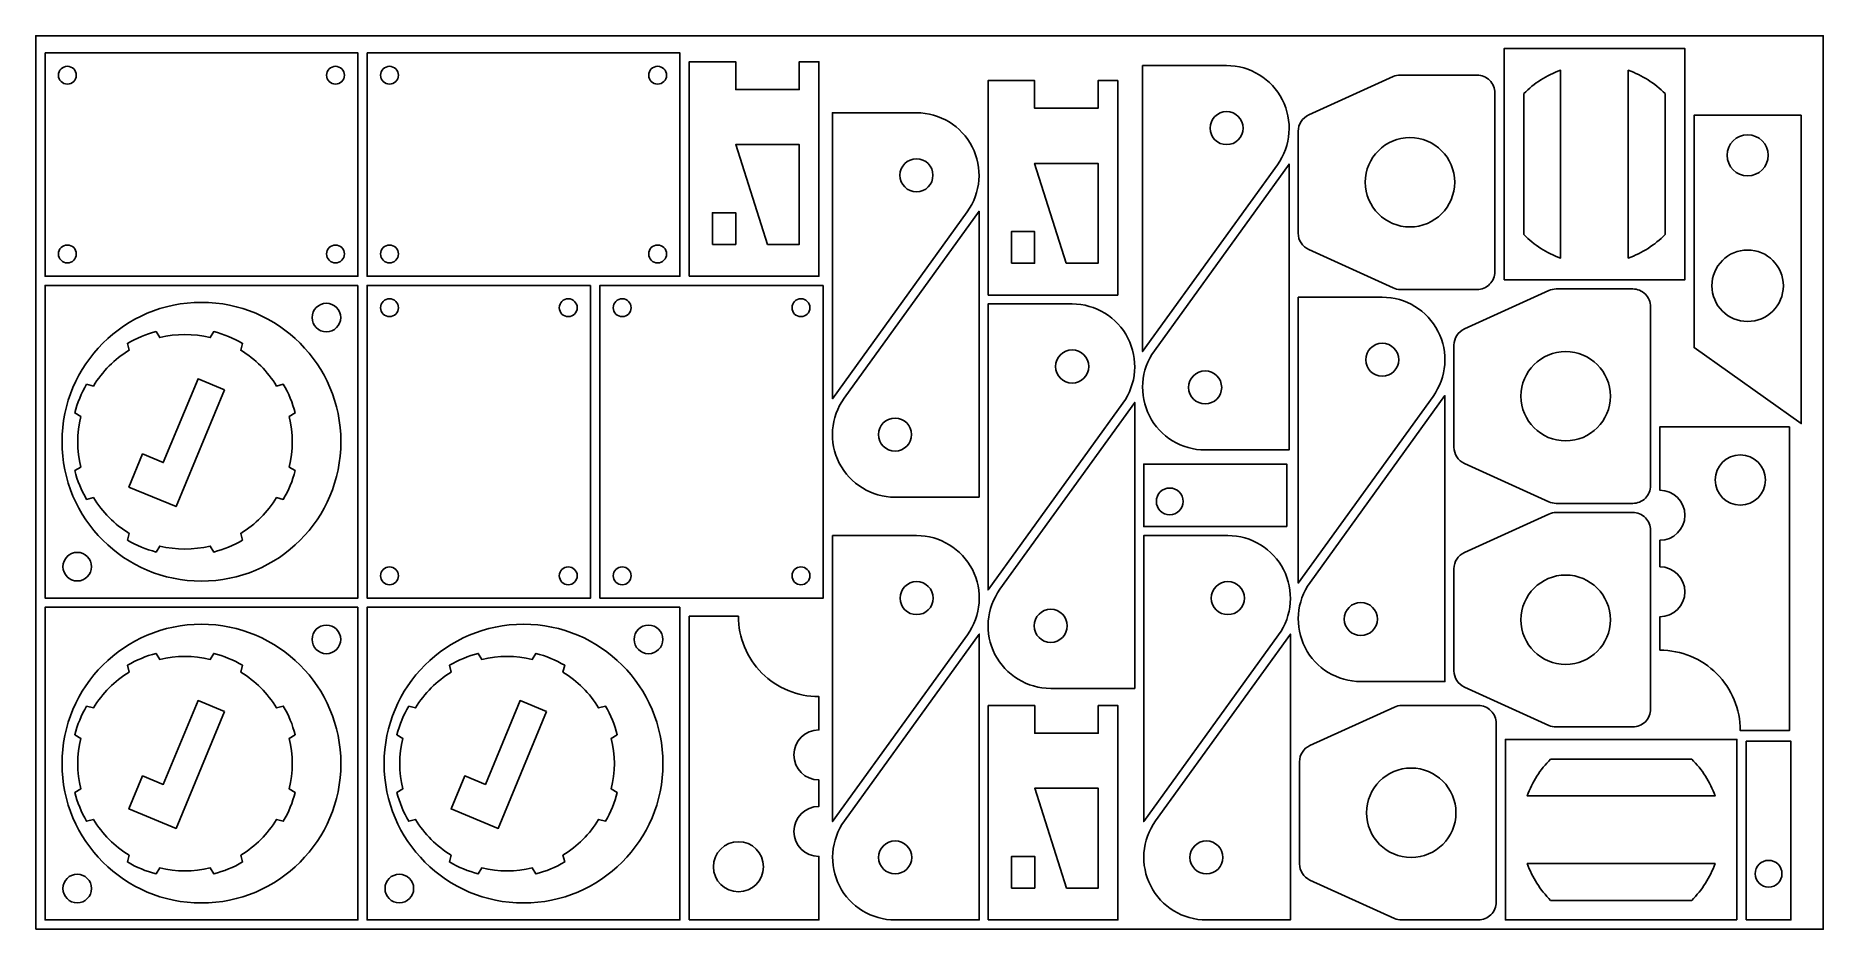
# Model space of a CAD drawing. Header units: metres. Extents: x 0 to 2000, y 0 to 1000.
import ezdxf

# ---------------------------------------------------------------- set-up
doc = ezdxf.new("R2010")
doc.units = ezdxf.units.M

msp = doc.modelspace()

# ---------------------------------------------------------------- linework, layer by layer
for points in [[(0, 0), (2000, 0), (2000, 1000), (0, 1000)], [(10.4, 980.8), (10.4, 730.8), (360.4, 730.8), (360.4, 980.8)], [(370.8, 980.8), (370.8, 730.8), (720.8, 730.8), (720.8, 980.8)], [(1643, 726.8), (1845, 726.8), (1845, 985.8), (1643, 985.8)], [(731.2, 730.8), (876.2, 730.8), (876.2, 801.9), (876.2, 970.8), (854.2, 970.8), (854.2, 939.8), (783.2, 939.8), (783.2, 970.8), (731.2, 970.8)], [(1065.6, 709.8), (1210.6, 709.8), (1210.6, 780.9), (1210.6, 949.8), (1188.6, 949.8), (1188.6, 918.8), (1117.6, 918.8), (1117.6, 949.8), (1065.6, 949.8)], [(1975.4, 911), (1855.4, 911), (1855.4, 651), (1975.4, 566)], [(818.7, 766.4), (783.2, 878.2), (854.2, 878.2), (854.2, 766.4)], [(1153.1, 745.4), (1117.6, 857.2), (1188.6, 857.2), (1188.6, 745.4)], [(757.2, 766.4), (757.2, 801.9), (783.2, 801.9), (783.2, 766.4)], [(1091.6, 745.4), (1091.6, 780.9), (1117.6, 780.9), (1117.6, 745.4)], [(360.4, 720.6), (10.4, 720.6), (10.4, 370.6), (360.4, 370.6)], [(620.8, 720.6), (370.8, 720.6), (370.8, 370.6), (620.8, 370.6)], [(881.2, 720.6), (631.2, 720.6), (631.2, 370.6), (881.2, 370.6)], [(211.1, 603.8), (157, 473.1), (104.3, 494.9), (119.6, 531.9), (142.7, 522.3), (181.6, 616.1)], [(1399.8, 450.6), (1399.8, 520.6), (1239.8, 520.6), (1239.8, 450.6)], [(360.4, 360.4), (10.4, 360.4), (10.4, 10.4), (360.4, 10.4)], [(720.8, 360.4), (370.8, 360.4), (370.8, 10.4), (720.8, 10.4)], [(211.1, 243.6), (157, 112.9), (104.3, 134.7), (119.6, 171.7), (142.7, 162.1), (181.6, 255.9)], [(571.5, 243.6), (517.4, 112.9), (464.7, 134.7), (480, 171.7), (503.1, 162.1), (542, 255.9)], [(1065.8, 10.4), (1210.8, 10.4), (1210.8, 81.5), (1210.8, 250.4), (1188.8, 250.4), (1188.8, 219.4), (1117.8, 219.4), (1117.8, 250.4), (1065.8, 250.4)], [(1903.4, 10.4), (1903.4, 212.4), (1644.4, 212.4), (1644.4, 10.4)], [(1913.8, 10.4), (1963.8, 10.4), (1963.8, 210.4), (1913.8, 210.4)], [(1153.3, 46), (1117.8, 157.8), (1188.8, 157.8), (1188.8, 46)], [(1091.8, 46), (1091.8, 81.5), (1117.8, 81.5), (1117.8, 46)]]:
    msp.add_lwpolyline(points, close=True)
for points in [[(45.4, 955.8, -1), (25.4, 955.8, -1)], [(345.4, 955.8, -1), (325.4, 955.8, -1)], [(405.8, 955.8, -1), (385.8, 955.8, -1)], [(705.8, 955.8, -1), (685.8, 955.8, -1)], [(1332.4, 966.6), (1238.4, 966.6), (1238.4, 646.6), (1389.2, 855.6, 0.611602)], [(1664.9, 777.4), (1664.9, 935.2, -0.11044), (1706.1, 961.4), (1706.1, 751.2, -0.11044)], [(1823.1, 777.4, -0.11044), (1781.9, 751.2), (1781.9, 961.4, -0.11044), (1823.1, 935.2)], [(1412.6, 778.9, 0.294108), (1424.3, 760.7), (1518.7, 717.8, 0.107063), (1526.9, 716), (1612.6, 716, 0.414214), (1632.6, 736), (1632.6, 936, 0.414214), (1612.6, 956), (1526.9, 956, 0.107063), (1518.7, 954.2), (1424.3, 911.3, 0.294108), (1412.6, 893.1)], [(985.4, 913.8), (891.4, 913.8), (891.4, 593.8), (1042.2, 802.8, 0.611602)], [(1332.4, 878.1, -1), (1332.4, 915.1, -1)], [(1537.6, 786, -1), (1537.6, 886, -1)], [(1915.4, 889.2, -1), (1915.4, 843.2, -1)], [(985.4, 825.3, -1), (985.4, 862.3, -1)], [(1308.4, 536.4), (1402.4, 536.4), (1402.4, 856.4), (1251.6, 647.3, 0.611602)], [(961.4, 483.6), (1055.4, 483.6), (1055.4, 803.6), (904.6, 594.5, 0.611602)], [(45.4, 755.8, -1), (25.4, 755.8, -1)], [(345.4, 755.8, -1), (325.4, 755.8, -1)], [(405.8, 755.8, -1), (385.8, 755.8, -1)], [(705.8, 755.8, -1), (685.8, 755.8, -1)], [(1915.4, 760.2, -1), (1915.4, 680.2, -1)], [(341.4, 545.6, -1), (29.4, 545.6, -1)], [(341.2, 684.6, -1), (309.2, 684.6, -1)], [(395.8, 685.6, -1), (395.8, 705.6, -1)], [(595.8, 685.6, -1), (595.8, 705.6, -1)], [(656.2, 685.6, -1), (656.2, 705.6, -1)], [(856.2, 685.6, -1), (856.2, 705.6, -1)], [(1506.6, 707.4), (1412.6, 707.4), (1412.6, 387.4), (1563.4, 596.4, 0.611602)], [(1586.8, 539.5, 0.294108), (1598.5, 521.3), (1692.9, 478.4, 0.107063), (1701.1, 476.6), (1786.8, 476.6, 0.414214), (1806.8, 496.6), (1806.8, 696.6, 0.414214), (1786.8, 716.6), (1701.1, 716.6, 0.107063), (1692.9, 714.8), (1598.5, 671.9, 0.294108), (1586.8, 653.7)], [(1159.6, 699.8), (1065.6, 699.8), (1065.6, 379.8), (1216.4, 588.8, 0.611602)], [(56.9, 610, 0.068673), (43.6, 577.8), (50.3, 573.8, 0.119448), (50.3, 517.3), (43.6, 513.3, 0.068673), (56.9, 481.1), (64.5, 483.1, 0.119448), (104.5, 443.1), (102.5, 435.5, 0.068673), (134.7, 422.2), (138.7, 428.9, 0.119448), (195.2, 428.9), (199.2, 422.2, 0.068673), (231.4, 435.5), (229.4, 443.1, 0.119448), (269.4, 483.1), (277, 481.1, 0.068673), (290.3, 513.3), (283.6, 517.3, 0.119448), (283.6, 573.8), (290.3, 577.8, 0.068673), (277, 610), (269.4, 608, 0.119448), (229.4, 648), (231.4, 655.6, 0.068673), (199.2, 668.9), (195.2, 662.2, 0.119448), (138.7, 662.2), (134.7, 668.9, 0.068673), (102.5, 655.6), (104.5, 648, 0.119448), (64.5, 608)], [(1159.6, 611.3, -1), (1159.6, 648.3, -1)], [(1506.6, 618.9, -1), (1506.6, 655.9, -1)], [(1711.8, 546.6, -1), (1711.8, 646.6, -1)], [(1308.4, 624.9, -1), (1308.4, 587.9, -1)], [(1135.6, 269.6), (1229.6, 269.6), (1229.6, 589.6), (1078.8, 380.5, 0.611602)], [(1482.6, 277.2), (1576.6, 277.2), (1576.6, 597.2), (1425.8, 388.1, 0.611602)], [(961.4, 572.1, -1), (961.4, 535.1, -1)], [(1962.2, 562.4), (1817.2, 562.4), (1817.2, 491.3, -1), (1817.2, 435.3), (1817.2, 405.7, -1), (1817.2, 349.7), (1817.2, 312.4, -0.414214), (1907.2, 222.4), (1962.2, 222.4)], [(1907.2, 530.8, -1), (1907.2, 474.8, -1)], [(1283.8, 478.8, -1), (1253.8, 478.8, -1)], [(1586.8, 289.3, 0.294108), (1598.5, 271.1), (1692.9, 228.2, 0.107063), (1701.1, 226.4), (1786.8, 226.4, 0.414214), (1806.8, 246.4), (1806.8, 446.4, 0.414214), (1786.8, 466.4), (1701.1, 466.4, 0.107063), (1692.9, 464.6), (1598.5, 421.7, 0.294108), (1586.8, 403.5)], [(985.6, 440.6), (891.6, 440.6), (891.6, 120.6), (1042.4, 329.6, 0.611602)], [(1333.8, 440.6), (1239.8, 440.6), (1239.8, 120.6), (1390.6, 329.6, 0.611602)], [(62.4, 405.8, -1), (30.4, 405.8, -1)], [(395.8, 385.6, -1), (395.8, 405.6, -1)], [(595.8, 385.6, -1), (595.8, 405.6, -1)], [(656.2, 385.6, -1), (656.2, 405.6, -1)], [(856.2, 385.6, -1), (856.2, 405.6, -1)], [(985.6, 352.1, -1), (985.6, 389.1, -1)], [(1333.8, 352.1, -1), (1333.8, 389.1, -1)], [(1711.8, 296.4, -1), (1711.8, 396.4, -1)], [(1482.6, 365.7, -1), (1482.6, 328.7, -1)], [(341.4, 185.4, -1), (29.4, 185.4, -1)], [(341.2, 324.4, -1), (309.2, 324.4, -1)], [(701.8, 185.4, -1), (389.8, 185.4, -1)], [(701.6, 324.4, -1), (669.6, 324.4, -1)], [(731.2, 10.4), (876.2, 10.4), (876.2, 81.5, -1), (876.2, 137.5), (876.2, 167.1, -1), (876.2, 223.1), (876.2, 260.4, -0.414214), (786.2, 350.4), (731.2, 350.4)], [(1135.6, 358.1, -1), (1135.6, 321.1, -1)], [(961.6, 10.4), (1055.6, 10.4), (1055.6, 330.4), (904.8, 121.3, 0.611602)], [(1309.8, 10.4), (1403.8, 10.4), (1403.8, 330.4), (1253, 121.3, 0.611602)], [(56.9, 249.8, 0.068673), (43.6, 217.6), (50.3, 213.6, 0.119448), (50.3, 157.1), (43.6, 153.1, 0.068673), (56.9, 120.9), (64.5, 122.9, 0.119448), (104.5, 82.9), (102.5, 75.3, 0.068673), (134.7, 62), (138.7, 68.7, 0.119448), (195.2, 68.7), (199.2, 62, 0.068673), (231.4, 75.3), (229.4, 82.9, 0.119448), (269.4, 122.9), (277, 120.9, 0.068673), (290.3, 153.1), (283.6, 157.1, 0.119448), (283.6, 213.6), (290.3, 217.6, 0.068673), (277, 249.8), (269.4, 247.8, 0.119448), (229.4, 287.8), (231.4, 295.4, 0.068673), (199.2, 308.7), (195.2, 302, 0.119448), (138.7, 302), (134.7, 308.7, 0.068673), (102.5, 295.4), (104.5, 287.8, 0.119448), (64.5, 247.8)], [(417.3, 249.8, 0.068673), (404, 217.6), (410.7, 213.6, 0.119448), (410.7, 157.1), (404, 153.1, 0.068673), (417.3, 120.9), (424.9, 122.9, 0.119448), (464.9, 82.9), (462.9, 75.3, 0.068673), (495.1, 62), (499.1, 68.7, 0.119448), (555.6, 68.7), (559.6, 62, 0.068673), (591.8, 75.3), (589.8, 82.9, 0.119448), (629.8, 122.9), (637.4, 120.9, 0.068673), (650.7, 153.1), (644, 157.1, 0.119448), (644, 213.6), (650.7, 217.6, 0.068673), (637.4, 249.8), (629.8, 247.8, 0.119448), (589.8, 287.8), (591.8, 295.4, 0.068673), (559.6, 308.7), (555.6, 302, 0.119448), (499.1, 302), (495.1, 308.7, 0.068673), (462.9, 295.4), (464.9, 287.8, 0.119448), (424.9, 247.8)], [(1414, 73.3, 0.294108), (1425.7, 55.1), (1520.1, 12.2, 0.107063), (1528.3, 10.4), (1614, 10.4, 0.414214), (1634, 30.4), (1634, 230.4, 0.414214), (1614, 250.4), (1528.3, 250.4, 0.107063), (1520.1, 248.6), (1425.7, 205.7, 0.294108), (1414, 187.5)], [(1539, 80.4, -1), (1539, 180.4, -1)], [(1852.8, 190.5, -0.11044), (1879, 149.3), (1668.8, 149.3, -0.11044), (1695, 190.5)], [(786.2, 42, -1), (786.2, 98, -1)], [(961.6, 98.9, -1), (961.6, 61.9, -1)], [(1309.8, 98.9, -1), (1309.8, 61.9, -1)], [(62.4, 45.6, -1), (30.4, 45.6, -1)], [(422.8, 45.6, -1), (390.8, 45.6, -1)], [(1852.8, 32.3), (1695, 32.3, -0.11044), (1668.8, 73.5), (1879, 73.5, -0.11044)], [(1938.8, 47.1, -1), (1938.8, 77.1, -1)]]:
    msp.add_lwpolyline(points, format="xyb", close=True)

doc.saveas('drawing.dxf')
